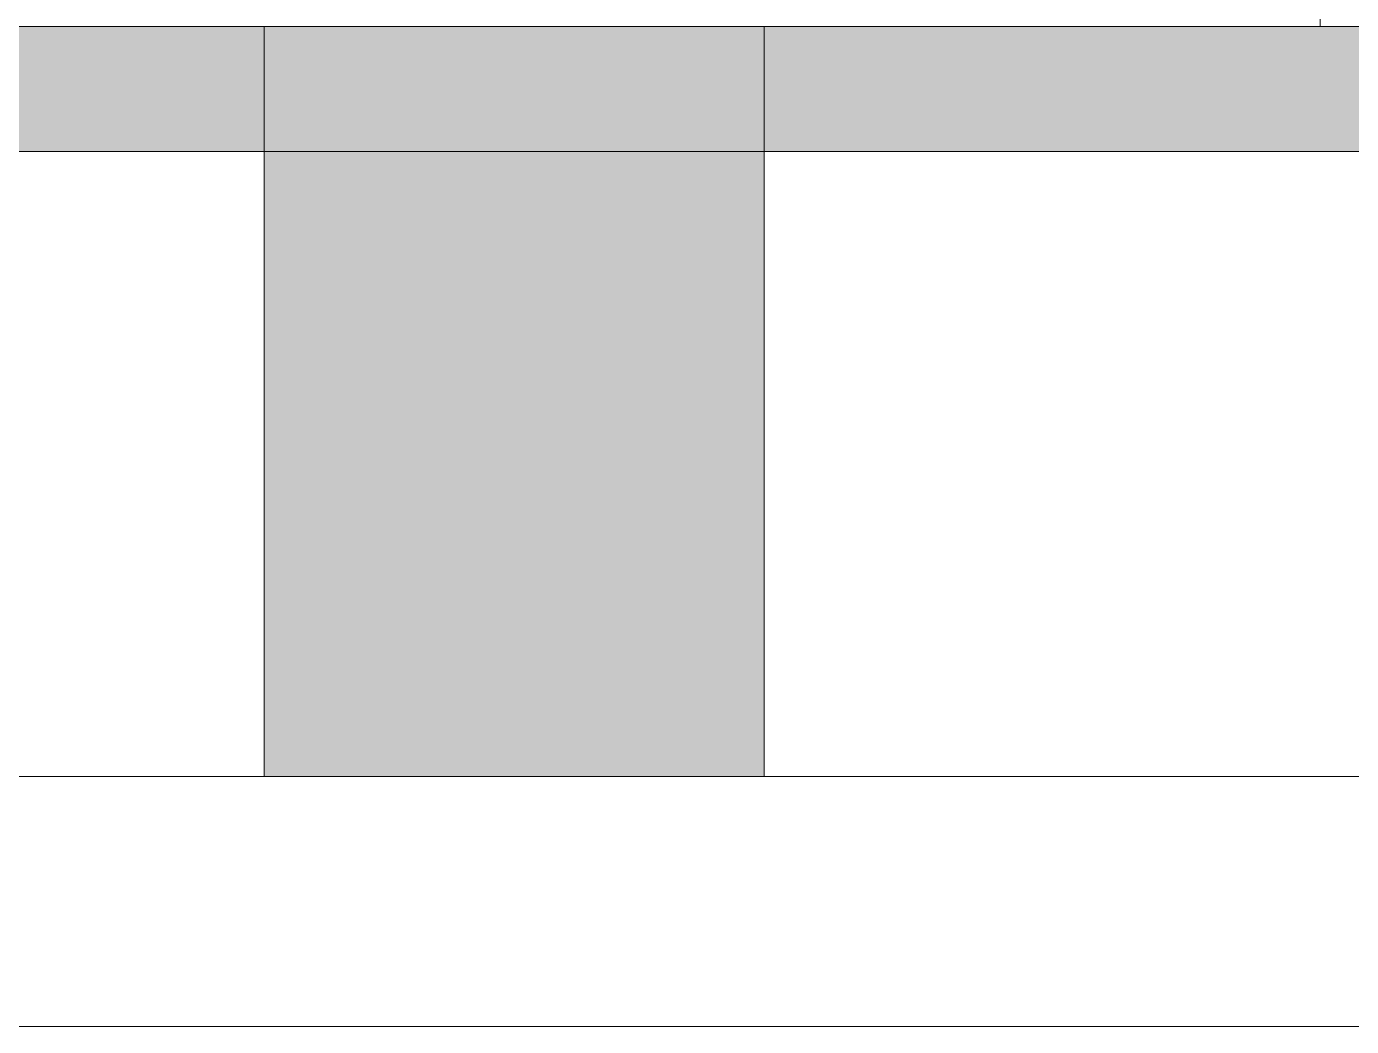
# Model space of a CAD drawing. Header units: millimetres. Extents: x -213 to 151, y -74 to 135.
# Drawn here: x 84.676 to 85.736, y -65.647 to -64.847 of the extents above; entities that cross this region are included whole.
import ezdxf

# ---------------------------------------------------------------- set-up
doc = ezdxf.new("R2010")
doc.units = ezdxf.units.MM
doc.header["$LTSCALE"] = 15

msp = doc.modelspace()

# ---------------------------------------------------------------- hatches: boundary and pattern name
at = {"linetype": 'Continuous', "lineweight": 13}
h = msp.add_hatch(color=256, dxfattribs=at)
h.dxf.hatch_style = 1
h.paths.add_polyline_path([(69.2663, -64.8473), (69.2663, -64.9473), (100.8663, -64.9473), (100.8663, -65.0473), (100.8663, -64.8473)])
h = msp.add_hatch(color=256, dxfattribs=at)
h.dxf.hatch_style = 1
h.paths.add_polyline_path([(84.8663, -65.4473), (85.2663, -65.4473), (85.2663, -64.8473), (84.8663, -64.8473)])

# ---------------------------------------------------------------- linework, layer by layer
for points in [[(85.7113, -64.8473), (93.0663, -64.8473), (93.0663, -62.1473), (85.7113, -62.1473)], [(84.8663, -65.4473), (85.2663, -65.4473), (85.2663, -64.8473), (84.8663, -64.8473)]]:
    msp.add_lwpolyline(points, close=True, dxfattribs=at)
for points in [[(69.2663, -64.8473), (100.8663, -64.8473)], [(100.8663, -64.9473), (69.2663, -64.9473)], [(81.8663, -65.4473), (88.2663, -65.4473)], [(81.8663, -65.6473), (88.2663, -65.6473)]]:
    msp.add_lwpolyline(points, dxfattribs=at)

doc.saveas('drawing.dxf')
